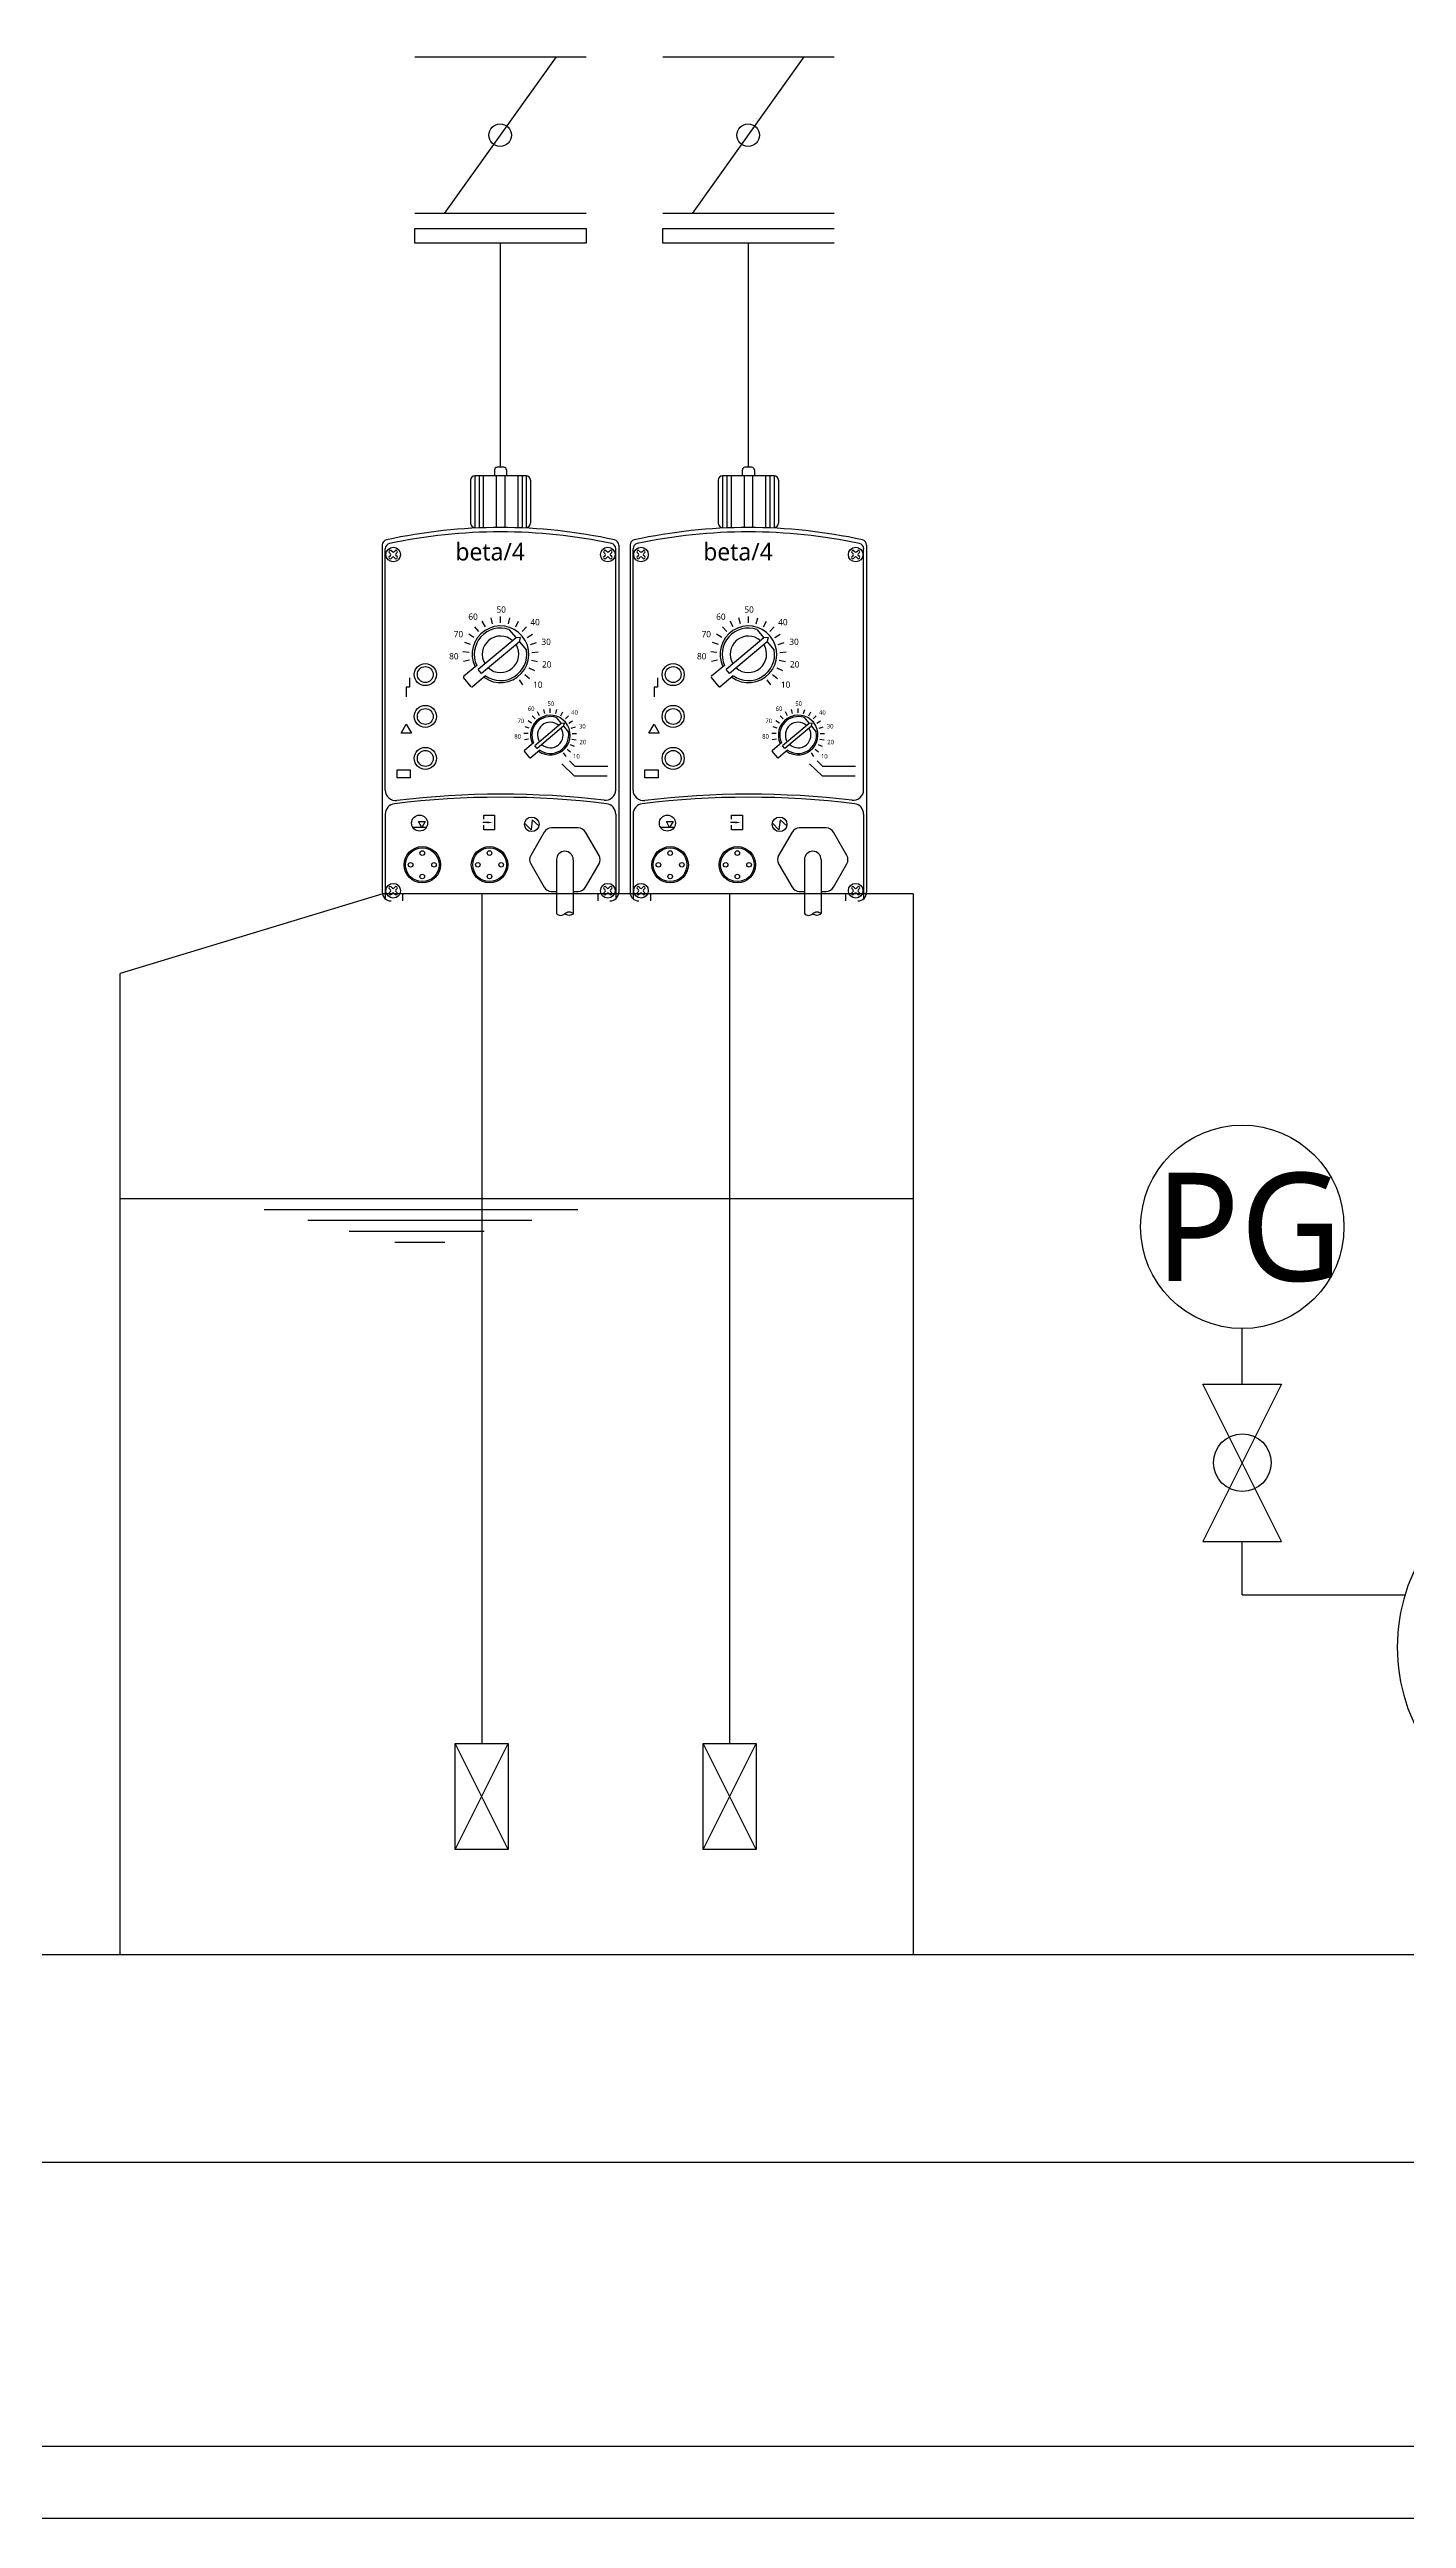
# Model space of a CAD drawing. Header units: millimetres. Extents: x -86 to 11742, y 5229 to 11464.
# Drawn here: x 5270.46 to 5295.53, y 5306.81 to 5352.4 of the extents above; entities that cross this region are included whole.
import ezdxf
from ezdxf.enums import TextEntityAlignment as Align

# ---------------------------------------------------------------- set-up
doc = ezdxf.new("R2010")
doc.units = ezdxf.units.MM
doc.header["$LTSCALE"] = 5
doc.layers.add('AUTO', color=7, linetype='CONTINUOUS')
doc.layers.add('NARA', color=8, linetype='CONTINUOUS')
doc.styles.add('QQ', font='MALGUN.TTF.TTF')

msp = doc.modelspace()

# ---------------------------------------------------------------- linework, layer by layer
at = {"layer": 'AUTO'}
msp.add_lwpolyline([(5228.72, 5472.933), (5494.764, 5472.933), (5494.764, 5306.809), (5228.72, 5306.809)], close=True, dxfattribs=at)
at = {"layer": 'NARA', "color": 8}
for p, q in [((5277.207, 5352.262), (5280.375, 5352.262)), ((5277.755, 5349.37), (5279.823, 5352.262)), ((5281.786, 5352.262), (5284.955, 5352.262)), ((5282.335, 5349.37), (5284.402, 5352.262)), ((5280.375, 5349.37), (5277.207, 5349.37)), ((5284.955, 5349.37), (5281.786, 5349.37)), ((5277.207, 5348.82), (5277.207, 5349.095)), ((5277.207, 5349.095), (5280.375, 5349.095)), ((5280.375, 5348.82), (5277.207, 5348.82)), ((5279.823, 5348.82), (5277.755, 5348.82)), ((5278.791, 5344.684), (5278.789, 5348.82)), ((5280.375, 5349.095), (5280.375, 5348.82)), ((5281.786, 5348.82), (5281.786, 5349.095)), ((5281.786, 5349.095), (5284.955, 5349.095)), ((5284.955, 5348.82), (5281.786, 5348.82)), ((5284.402, 5348.82), (5282.335, 5348.82)), ((5283.369, 5344.684), (5283.371, 5348.82)), ((5278.68, 5344.636), (5278.68, 5344.525)), ((5278.854, 5344.684), (5278.727, 5344.684)), ((5278.902, 5344.636), (5278.902, 5344.525)), ((5283.257, 5344.636), (5283.257, 5344.525)), ((5283.432, 5344.684), (5283.305, 5344.684)), ((5283.48, 5344.636), (5283.48, 5344.525)), ((5278.235, 5344.445), (5278.235, 5343.652)), ((5278.315, 5344.525), (5278.315, 5343.572)), ((5279.267, 5344.525), (5278.315, 5344.525)), ((5278.394, 5344.525), (5278.394, 5343.572)), ((5278.473, 5344.525), (5278.473, 5343.572)), ((5278.711, 5344.525), (5278.711, 5343.572)), ((5278.87, 5344.525), (5278.87, 5343.572)), ((5279.108, 5344.525), (5279.108, 5343.572)), ((5279.188, 5344.525), (5279.188, 5343.572)), ((5279.267, 5344.525), (5279.267, 5343.572)), ((5279.347, 5344.445), (5279.347, 5343.652)), ((5282.813, 5344.445), (5282.813, 5343.652)), ((5282.892, 5344.525), (5282.892, 5343.572)), ((5283.845, 5344.525), (5282.892, 5344.525)), ((5282.972, 5344.525), (5282.972, 5343.572)), ((5283.051, 5344.525), (5283.051, 5343.572)), ((5283.289, 5344.525), (5283.289, 5343.572)), ((5283.448, 5344.525), (5283.448, 5343.572)), ((5283.686, 5344.525), (5283.686, 5343.572)), ((5283.766, 5344.525), (5283.766, 5343.572)), ((5283.845, 5344.525), (5283.845, 5343.572)), ((5283.924, 5344.445), (5283.924, 5343.652)), ((5276.607, 5343.249), (5276.607, 5336.839)), ((5280.975, 5343.249), (5280.975, 5336.839)), ((5281.185, 5343.249), (5281.185, 5336.839)), ((5285.552, 5343.249), (5285.552, 5336.839)), ((5276.661, 5338.723), (5276.661, 5343.18)), ((5276.737, 5343.137), (5276.743, 5343.144)), ((5276.761, 5343.086), (5276.737, 5343.11)), ((5276.737, 5343.034), (5276.761, 5343.058)), ((5276.743, 5343), (5276.737, 5343.007)), ((5276.795, 5343.12), (5276.771, 5343.144)), ((5276.771, 5343), (5276.795, 5343.024)), ((5276.822, 5343.12), (5276.846, 5343.144)), ((5276.846, 5343), (5276.822, 5343.024)), ((5276.857, 5343.086), (5276.881, 5343.11)), ((5276.881, 5343.034), (5276.857, 5343.058)), ((5276.881, 5343.137), (5276.874, 5343.144)), ((5276.874, 5343), (5276.881, 5343.007)), ((5280.701, 5343.137), (5280.708, 5343.144)), ((5280.725, 5343.086), (5280.701, 5343.11)), ((5280.701, 5343.034), (5280.725, 5343.058)), ((5280.708, 5343), (5280.701, 5343.007)), ((5280.759, 5343.12), (5280.735, 5343.144)), ((5280.735, 5343), (5280.759, 5343.024)), ((5280.787, 5343.12), (5280.811, 5343.144)), ((5280.811, 5343), (5280.787, 5343.024)), ((5280.821, 5343.086), (5280.845, 5343.11)), ((5280.845, 5343.034), (5280.821, 5343.058)), ((5280.845, 5343.137), (5280.838, 5343.144)), ((5280.838, 5343), (5280.845, 5343.007)), ((5280.921, 5338.729), (5280.921, 5343.18)), ((5281.239, 5338.723), (5281.239, 5343.18)), ((5281.314, 5343.137), (5281.321, 5343.144)), ((5281.338, 5343.086), (5281.314, 5343.11)), ((5281.314, 5343.034), (5281.338, 5343.058)), ((5281.321, 5343), (5281.314, 5343.007)), ((5281.373, 5343.12), (5281.349, 5343.144)), ((5281.349, 5343), (5281.373, 5343.024)), ((5281.4, 5343.12), (5281.424, 5343.144)), ((5281.424, 5343), (5281.4, 5343.024)), ((5281.434, 5343.086), (5281.458, 5343.11)), ((5281.458, 5343.034), (5281.434, 5343.058)), ((5281.458, 5343.137), (5281.452, 5343.144)), ((5281.452, 5343), (5281.458, 5343.007)), ((5285.279, 5343.137), (5285.286, 5343.144)), ((5285.303, 5343.086), (5285.279, 5343.11)), ((5285.279, 5343.034), (5285.303, 5343.058)), ((5285.286, 5343), (5285.279, 5343.007)), ((5285.337, 5343.12), (5285.313, 5343.144)), ((5285.313, 5343), (5285.337, 5343.024)), ((5285.365, 5343.12), (5285.389, 5343.144)), ((5285.389, 5343), (5285.365, 5343.024)), ((5285.399, 5343.086), (5285.423, 5343.11)), ((5285.423, 5343.034), (5285.399, 5343.058)), ((5285.423, 5343.137), (5285.416, 5343.144)), ((5285.416, 5343), (5285.423, 5343.007)), ((5285.498, 5338.729), (5285.498, 5343.18)), ((5278.646, 5341.794), (5278.618, 5341.905)), ((5278.791, 5341.813), (5278.791, 5341.927)), ((5278.936, 5341.794), (5278.964, 5341.905)), ((5283.224, 5341.794), (5283.195, 5341.905)), ((5283.369, 5341.813), (5283.369, 5341.927)), ((5283.513, 5341.794), (5283.542, 5341.905)), ((5278.237, 5341.41), (5278.129, 5341.446)), ((5278.3, 5341.542), (5278.203, 5341.604)), ((5278.393, 5341.655), (5278.314, 5341.738)), ((5279.078, 5341.534), (5278.38, 5340.948)), ((5279.139, 5341.461), (5278.441, 5340.875)), ((5278.511, 5341.741), (5278.455, 5341.841)), ((5278.947, 5341.69), (5279.078, 5341.534)), ((5279.071, 5341.741), (5279.126, 5341.841)), ((5279.162, 5341.543), (5279.078, 5341.534)), ((5279.139, 5341.461), (5279.162, 5341.543)), ((5279.139, 5341.461), (5279.27, 5341.305)), ((5279.189, 5341.655), (5279.268, 5341.738)), ((5279.282, 5341.542), (5279.379, 5341.604)), ((5279.344, 5341.41), (5279.453, 5341.446)), ((5282.815, 5341.41), (5282.706, 5341.446)), ((5282.877, 5341.542), (5282.781, 5341.604)), ((5282.97, 5341.655), (5282.892, 5341.738)), ((5283.656, 5341.534), (5282.958, 5340.948)), ((5283.717, 5341.461), (5283.019, 5340.875)), ((5283.088, 5341.741), (5283.033, 5341.841)), ((5283.524, 5341.69), (5283.656, 5341.534)), ((5283.649, 5341.741), (5283.704, 5341.841)), ((5283.74, 5341.543), (5283.656, 5341.534)), ((5283.717, 5341.461), (5283.74, 5341.543)), ((5283.717, 5341.461), (5283.848, 5341.305)), ((5283.767, 5341.655), (5283.845, 5341.738)), ((5283.86, 5341.542), (5283.957, 5341.604)), ((5283.922, 5341.41), (5284.031, 5341.446)), ((5278.21, 5341.267), (5278.096, 5341.274)), ((5278.219, 5341.122), (5278.107, 5341.1)), ((5278.351, 5341.026), (5278.111, 5340.825)), ((5279.317, 5340.983), (5279.421, 5340.934)), ((5279.362, 5341.122), (5279.475, 5341.1)), ((5279.372, 5341.267), (5279.486, 5341.274)), ((5282.788, 5341.267), (5282.674, 5341.274)), ((5282.797, 5341.122), (5282.685, 5341.1)), ((5282.929, 5341.026), (5282.689, 5340.825)), ((5283.895, 5340.983), (5283.999, 5340.934)), ((5283.94, 5341.122), (5284.053, 5341.1)), ((5283.949, 5341.267), (5284.064, 5341.274)), ((5277.05, 5340.626), (5277.05, 5340.445)), ((5277.11, 5340.626), (5277.05, 5340.626)), ((5277.11, 5340.795), (5277.11, 5340.626)), ((5278.252, 5340.633), (5278.109, 5340.803)), ((5278.513, 5340.833), (5278.274, 5340.631)), ((5278.441, 5340.875), (5278.38, 5340.948)), ((5279.133, 5340.76), (5279.2, 5340.667)), ((5279.239, 5340.86), (5279.328, 5340.787)), ((5281.627, 5340.626), (5281.627, 5340.445)), ((5281.688, 5340.626), (5281.627, 5340.626)), ((5281.688, 5340.795), (5281.688, 5340.626)), ((5282.83, 5340.633), (5282.687, 5340.803)), ((5283.091, 5340.833), (5282.851, 5340.631)), ((5283.019, 5340.875), (5282.958, 5340.948)), ((5283.711, 5340.76), (5283.778, 5340.667)), ((5283.817, 5340.86), (5283.905, 5340.787)), ((5279.431, 5340.037), (5279.376, 5340.096)), ((5279.514, 5340.097), (5279.475, 5340.168)), ((5279.609, 5340.135), (5279.589, 5340.213)), ((5279.71, 5340.148), (5279.71, 5340.228)), ((5279.811, 5340.135), (5279.831, 5340.213)), ((5279.819, 5340.062), (5279.911, 5339.953)), ((5279.906, 5340.097), (5279.945, 5340.168)), ((5279.989, 5340.037), (5280.044, 5340.096)), ((5284.009, 5340.037), (5283.954, 5340.096)), ((5284.092, 5340.097), (5284.053, 5340.168)), ((5284.187, 5340.135), (5284.167, 5340.213)), ((5284.288, 5340.148), (5284.288, 5340.228)), ((5284.389, 5340.135), (5284.409, 5340.213)), ((5284.397, 5340.062), (5284.489, 5339.953)), ((5284.484, 5340.097), (5284.523, 5340.168)), ((5284.567, 5340.037), (5284.622, 5340.096)), ((5279.304, 5339.766), (5279.224, 5339.771)), ((5279.31, 5339.664), (5279.231, 5339.649)), ((5279.402, 5339.597), (5279.234, 5339.456)), ((5279.323, 5339.866), (5279.247, 5339.891)), ((5279.366, 5339.959), (5279.299, 5340.002)), ((5279.911, 5339.953), (5279.423, 5339.543)), ((5279.954, 5339.902), (5279.466, 5339.491)), ((5279.97, 5339.959), (5279.911, 5339.953)), ((5279.954, 5339.902), (5279.97, 5339.959)), ((5279.954, 5339.902), (5280.046, 5339.792)), ((5280.054, 5339.959), (5280.122, 5340.002)), ((5280.098, 5339.866), (5280.174, 5339.891)), ((5280.11, 5339.664), (5280.189, 5339.649)), ((5280.117, 5339.766), (5280.197, 5339.771)), ((5283.881, 5339.766), (5283.801, 5339.771)), ((5283.888, 5339.664), (5283.809, 5339.649)), ((5283.98, 5339.597), (5283.812, 5339.456)), ((5283.901, 5339.866), (5283.824, 5339.891)), ((5283.944, 5339.959), (5283.876, 5340.002)), ((5284.489, 5339.953), (5284, 5339.543)), ((5284.532, 5339.902), (5284.043, 5339.491)), ((5284.548, 5339.959), (5284.489, 5339.953)), ((5284.532, 5339.902), (5284.548, 5339.959)), ((5284.532, 5339.902), (5284.624, 5339.792)), ((5284.632, 5339.959), (5284.7, 5340.002)), ((5284.675, 5339.866), (5284.752, 5339.891)), ((5284.688, 5339.664), (5284.767, 5339.649)), ((5284.694, 5339.766), (5284.774, 5339.771)), ((5279.333, 5339.322), (5279.233, 5339.441)), ((5279.516, 5339.462), (5279.348, 5339.321)), ((5279.466, 5339.491), (5279.423, 5339.543)), ((5279.923, 5339.21), (5280.153, 5338.99)), ((5279.95, 5339.411), (5279.997, 5339.346)), ((5280.024, 5339.481), (5280.086, 5339.43)), ((5280.065, 5339.263), (5280.162, 5339.166)), ((5280.079, 5339.567), (5280.151, 5339.533)), ((5280.162, 5339.166), (5280.771, 5339.166)), ((5283.911, 5339.322), (5283.811, 5339.441)), ((5284.094, 5339.462), (5283.926, 5339.321)), ((5284.043, 5339.491), (5284, 5339.543)), ((5284.501, 5339.21), (5284.731, 5338.99)), ((5284.527, 5339.411), (5284.574, 5339.346)), ((5284.602, 5339.481), (5284.664, 5339.43)), ((5284.642, 5339.263), (5284.739, 5339.166)), ((5284.656, 5339.567), (5284.729, 5339.533)), ((5284.739, 5339.166), (5285.348, 5339.166)), ((5276.881, 5339.095), (5277.122, 5339.095)), ((5276.881, 5338.95), (5276.881, 5339.095)), ((5277.122, 5338.95), (5276.881, 5338.95)), ((5277.122, 5339.095), (5277.122, 5338.95)), ((5280.153, 5338.99), (5280.762, 5338.99)), ((5281.458, 5339.095), (5281.7, 5339.095)), ((5281.458, 5338.95), (5281.458, 5339.095)), ((5281.7, 5338.95), (5281.458, 5338.95)), ((5281.7, 5339.095), (5281.7, 5338.95)), ((5284.731, 5338.99), (5285.34, 5338.99)), ((5276.661, 5338.279), (5276.661, 5336.718)), ((5278.482, 5338.185), (5278.482, 5338.261)), ((5278.482, 5338.261), (5278.68, 5338.261)), ((5278.68, 5338.261), (5278.68, 5337.99)), ((5280.921, 5338.279), (5280.921, 5336.718)), ((5281.239, 5338.279), (5281.239, 5336.718)), ((5283.059, 5338.185), (5283.059, 5338.261)), ((5283.059, 5338.261), (5283.258, 5338.261)), ((5283.258, 5338.261), (5283.258, 5337.99)), ((5285.498, 5338.279), (5285.498, 5336.718)), ((5277.422, 5338.036), (5277.169, 5338.036)), ((5278.548, 5338.126), (5278.463, 5338.126)), ((5278.482, 5337.99), (5278.482, 5338.074)), ((5278.68, 5337.99), (5278.482, 5337.99)), ((5279.356, 5337.993), (5279.235, 5338.116)), ((5279.597, 5337.946), (5279.349, 5337.516)), ((5279.376, 5338.173), (5279.356, 5337.993)), ((5279.5, 5338.066), (5279.376, 5338.173)), ((5280.228, 5338.024), (5279.732, 5338.024)), ((5280.611, 5337.516), (5280.363, 5337.946)), ((5282, 5338.036), (5281.747, 5338.036)), ((5283.126, 5338.126), (5283.04, 5338.126)), ((5283.059, 5337.99), (5283.059, 5338.074)), ((5283.258, 5337.99), (5283.059, 5337.99)), ((5283.933, 5337.993), (5283.813, 5338.116)), ((5284.175, 5337.946), (5283.927, 5337.516)), ((5283.954, 5338.173), (5283.933, 5337.993)), ((5284.078, 5338.066), (5283.954, 5338.173)), ((5284.806, 5338.024), (5284.31, 5338.024)), ((5285.189, 5337.516), (5284.941, 5337.946)), ((5279.349, 5337.361), (5279.597, 5336.931)), ((5279.825, 5337.439), (5279.825, 5336.443)), ((5280.135, 5337.439), (5280.135, 5336.443)), ((5280.363, 5336.931), (5280.611, 5337.361)), ((5283.927, 5337.361), (5284.175, 5336.931)), ((5284.403, 5337.439), (5284.403, 5336.443)), ((5284.713, 5337.439), (5284.713, 5336.443)), ((5284.941, 5336.931), (5285.189, 5337.361)), ((5276.737, 5336.931), (5276.743, 5336.938)), ((5276.761, 5336.88), (5276.737, 5336.904)), ((5276.737, 5336.828), (5276.761, 5336.852)), ((5276.795, 5336.914), (5276.771, 5336.938)), ((5276.822, 5336.914), (5276.846, 5336.938)), ((5276.857, 5336.88), (5276.881, 5336.904)), ((5276.881, 5336.828), (5276.857, 5336.852)), ((5276.881, 5336.931), (5276.874, 5336.938)), ((5279.732, 5336.853), (5279.825, 5336.853)), ((5280.135, 5336.853), (5280.228, 5336.853)), ((5280.701, 5336.931), (5280.708, 5336.938)), ((5280.725, 5336.88), (5280.701, 5336.904)), ((5280.701, 5336.828), (5280.725, 5336.852)), ((5280.759, 5336.914), (5280.735, 5336.938)), ((5280.787, 5336.914), (5280.811, 5336.938)), ((5280.821, 5336.88), (5280.845, 5336.904)), ((5280.845, 5336.828), (5280.821, 5336.852)), ((5280.845, 5336.931), (5280.838, 5336.938)), ((5281.314, 5336.931), (5281.321, 5336.938)), ((5281.338, 5336.88), (5281.314, 5336.904)), ((5281.314, 5336.828), (5281.338, 5336.852)), ((5281.373, 5336.914), (5281.349, 5336.938)), ((5281.4, 5336.914), (5281.424, 5336.938)), ((5281.434, 5336.88), (5281.458, 5336.904)), ((5281.458, 5336.828), (5281.434, 5336.852)), ((5281.458, 5336.931), (5281.452, 5336.938)), ((5284.31, 5336.853), (5284.403, 5336.853)), ((5284.713, 5336.853), (5284.806, 5336.853)), ((5285.279, 5336.931), (5285.286, 5336.938)), ((5285.303, 5336.88), (5285.279, 5336.904)), ((5285.279, 5336.828), (5285.303, 5336.852)), ((5285.337, 5336.914), (5285.313, 5336.938)), ((5285.365, 5336.914), (5285.389, 5336.938)), ((5285.399, 5336.88), (5285.423, 5336.904)), ((5285.423, 5336.828), (5285.399, 5336.852)), ((5285.423, 5336.931), (5285.416, 5336.938)), ((5276.616, 5336.808), (5271.763, 5335.337)), ((5286.412, 5336.808), (5276.616, 5336.808)), ((5276.743, 5336.794), (5276.737, 5336.801)), ((5276.771, 5336.794), (5276.795, 5336.818)), ((5276.846, 5336.794), (5276.822, 5336.818)), ((5276.874, 5336.794), (5276.881, 5336.801)), ((5276.988, 5336.677), (5276.988, 5336.807)), ((5279.825, 5336.807), (5276.988, 5336.807)), ((5278.446, 5336.795), (5278.446, 5321.123)), ((5280.594, 5336.807), (5280.135, 5336.807)), ((5280.594, 5336.677), (5280.594, 5336.807)), ((5280.708, 5336.794), (5280.701, 5336.801)), ((5280.735, 5336.794), (5280.759, 5336.818)), ((5280.811, 5336.794), (5280.787, 5336.818)), ((5280.838, 5336.794), (5280.845, 5336.801)), ((5281.321, 5336.794), (5281.314, 5336.801)), ((5281.349, 5336.794), (5281.373, 5336.818)), ((5281.424, 5336.794), (5281.4, 5336.818)), ((5281.452, 5336.794), (5281.458, 5336.801)), ((5281.565, 5336.677), (5281.565, 5336.807)), ((5284.403, 5336.807), (5281.565, 5336.807)), ((5283.023, 5336.795), (5283.023, 5321.123)), ((5285.172, 5336.807), (5284.713, 5336.807)), ((5285.172, 5336.677), (5285.172, 5336.807)), ((5285.286, 5336.794), (5285.279, 5336.801)), ((5285.313, 5336.794), (5285.337, 5336.818)), ((5285.389, 5336.794), (5285.365, 5336.818)), ((5285.416, 5336.794), (5285.423, 5336.801)), ((5286.412, 5336.808), (5286.412, 5317.216)), ((5271.763, 5317.216), (5271.763, 5335.337)), ((5286.412, 5331.176), (5271.763, 5331.176)), ((5280.218, 5330.975), (5274.424, 5330.975)), ((5279.372, 5330.774), (5275.231, 5330.774)), ((5278.487, 5330.574), (5275.994, 5330.574)), ((5277.765, 5330.37), (5276.84, 5330.37)), ((5292.492, 5327.758), (5292.492, 5328.783)), ((5291.765, 5327.758), (5293.218, 5327.758)), ((5293.218, 5324.852), (5291.765, 5327.758)), ((5293.218, 5327.758), (5291.765, 5324.852)), ((5291.765, 5324.852), (5293.218, 5324.852)), ((5292.492, 5323.868), (5292.492, 5324.852)), ((5292.492, 5323.868), (5295.498, 5323.868)), ((5278.935, 5319.165), (5277.956, 5321.123)), ((5277.956, 5319.165), (5278.935, 5321.123)), ((5277.956, 5321.123), (5278.935, 5321.123)), ((5277.956, 5319.165), (5277.956, 5321.123)), ((5278.935, 5321.123), (5278.935, 5319.165)), ((5283.513, 5319.165), (5282.534, 5321.123)), ((5282.534, 5319.165), (5283.513, 5321.123)), ((5282.534, 5321.123), (5283.513, 5321.123)), ((5282.534, 5319.165), (5282.534, 5321.123)), ((5283.513, 5321.123), (5283.513, 5319.165)), ((5278.935, 5319.165), (5277.956, 5319.165)), ((5283.513, 5319.165), (5282.534, 5319.165)), ((5323.474, 5317.216), (5241.446, 5317.216)), ((5286.412, 5317.216), (5271.763, 5317.216))]:
    msp.add_line(p, q, dxfattribs=at)
for points in [[(5277.05, 5339.939), (5277.144, 5339.776), (5276.956, 5339.776)], [(5281.627, 5339.939), (5281.721, 5339.776), (5281.533, 5339.776)], [(5277.338, 5338.036), (5277.276, 5338.143), (5277.399, 5338.143)], [(5281.915, 5338.036), (5281.854, 5338.143), (5281.977, 5338.143)], [(5231.238, 5313.39), (5454.583, 5313.39), (5454.583, 5308.14), (5231.238, 5308.14)]]:
    msp.add_lwpolyline(points, close=True, dxfattribs=at)
for points in [[(5279.825, 5336.443, 0.414214), (5279.98, 5336.443, -0.414214), (5280.135, 5336.443, -0.414214), (5279.98, 5336.443, 0.414214)], [(5284.403, 5336.443, 0.414214), (5284.558, 5336.443, -0.414214), (5284.713, 5336.443, -0.414214), (5284.558, 5336.443, 0.414214)]]:
    msp.add_lwpolyline(points, format="xyb", dxfattribs=at)
for centre, radius in [((5278.785, 5350.816), 0.207), ((5283.365, 5350.816), 0.207), ((5276.809, 5343.072), 0.135), ((5280.773, 5343.072), 0.135), ((5281.386, 5343.072), 0.135), ((5285.351, 5343.072), 0.135), ((5277.402, 5340.857), 0.204), ((5277.402, 5340.857), 0.147), ((5281.98, 5340.857), 0.204), ((5281.98, 5340.857), 0.147), ((5277.402, 5340.083), 0.204), ((5277.402, 5340.083), 0.147), ((5281.98, 5340.083), 0.204), ((5281.98, 5340.083), 0.147), ((5277.402, 5339.309), 0.204), ((5277.402, 5339.309), 0.147), ((5281.98, 5339.309), 0.204), ((5281.98, 5339.309), 0.147), ((5277.296, 5338.114), 0.148), ((5279.368, 5338.092), 0.135), ((5281.873, 5338.114), 0.148), ((5283.946, 5338.092), 0.135), ((5277.346, 5337.345), 0.336), ((5277.346, 5337.345), 0.311), ((5277.13, 5337.345), 0.0421), ((5277.346, 5337.561), 0.0421), ((5277.562, 5337.345), 0.0421), ((5278.588, 5337.345), 0.336), ((5278.588, 5337.345), 0.311), ((5278.372, 5337.345), 0.0421), ((5278.588, 5337.561), 0.0421), ((5278.804, 5337.345), 0.0421), ((5281.924, 5337.345), 0.336), ((5281.924, 5337.345), 0.311), ((5281.707, 5337.345), 0.0421), ((5281.924, 5337.561), 0.0421), ((5282.14, 5337.345), 0.0421), ((5283.166, 5337.345), 0.336), ((5283.166, 5337.345), 0.311), ((5282.95, 5337.345), 0.0421), ((5283.166, 5337.561), 0.0421), ((5283.382, 5337.345), 0.0421), ((5276.809, 5336.866), 0.135), ((5277.346, 5337.129), 0.0421), ((5278.588, 5337.129), 0.0421), ((5280.773, 5336.866), 0.135), ((5281.386, 5336.866), 0.135), ((5281.924, 5337.129), 0.0421), ((5283.166, 5337.129), 0.0421), ((5285.351, 5336.866), 0.135), ((5292.492, 5330.66), 1.878), ((5292.492, 5326.305), 0.532)]:
    msp.add_circle(centre, radius, dxfattribs=at)
for centre, radius, start, end in [((5278.727, 5344.636), 0.0476, 90, 180), ((5278.854, 5344.636), 0.0476, 0, 90), ((5283.305, 5344.636), 0.0476, 90, 180), ((5283.432, 5344.636), 0.0476, 0, 90), ((5278.315, 5344.445), 0.0794, 90, 180), ((5279.267, 5344.445), 0.0794, 0, 90), ((5282.892, 5344.445), 0.0794, 90, 180), ((5283.845, 5344.445), 0.0794, 0, 90), ((5276.704, 5343.249), 0.0967, 102.3683, 180), ((5276.758, 5343.18), 0.0967, 102.0439, 180), ((5278.791, 5333.732), 9.84, 77.6317, 102.3683), ((5278.791, 5333.651), 9.84, 77.9561, 102.0439), ((5278.315, 5343.652), 0.0794, 180, 270), ((5279.267, 5343.652), 0.0794, 270, 0), ((5280.824, 5343.18), 0.0967, 0, 77.9561), ((5280.878, 5343.249), 0.0967, 0, 77.6317), ((5281.282, 5343.249), 0.0967, 102.3683, 180), ((5281.336, 5343.18), 0.0967, 102.0439, 180), ((5283.369, 5333.732), 9.84, 77.6317, 102.3683), ((5283.369, 5333.651), 9.84, 77.9561, 102.0439), ((5282.892, 5343.652), 0.0794, 180, 270), ((5283.845, 5343.652), 0.0794, 270, 0), ((5285.402, 5343.18), 0.0967, 0, 77.9561), ((5285.456, 5343.249), 0.0967, 0, 77.6317), ((5276.75, 5343.124), 0.0194, 135, 225), ((5276.75, 5343.021), 0.0194, 135, 225), ((5276.757, 5343.131), 0.0194, 45, 135), ((5276.757, 5343.014), 0.0194, 225, 315), ((5276.747, 5343.072), 0.0194, 315, 45), ((5276.809, 5343.134), 0.0194, 225, 315), ((5276.809, 5343.01), 0.0194, 45, 135), ((5276.86, 5343.131), 0.0194, 45, 135), ((5276.86, 5343.014), 0.0194, 225, 315), ((5276.87, 5343.072), 0.0194, 135, 225), ((5276.867, 5343.124), 0.0194, 315, 45), ((5276.867, 5343.021), 0.0194, 315, 45), ((5280.715, 5343.124), 0.0194, 135, 225), ((5280.715, 5343.021), 0.0194, 135, 225), ((5280.722, 5343.131), 0.0194, 45, 135), ((5280.722, 5343.014), 0.0194, 225, 315), ((5280.711, 5343.072), 0.0194, 315, 45), ((5280.773, 5343.134), 0.0194, 225, 315), ((5280.773, 5343.01), 0.0194, 45, 135), ((5280.825, 5343.131), 0.0194, 45, 135), ((5280.825, 5343.014), 0.0194, 225, 315), ((5280.835, 5343.072), 0.0194, 135, 225), ((5280.832, 5343.124), 0.0194, 315, 45), ((5280.832, 5343.021), 0.0194, 315, 45), ((5281.328, 5343.124), 0.0194, 135, 225), ((5281.328, 5343.021), 0.0194, 135, 225), ((5281.335, 5343.131), 0.0194, 45, 135), ((5281.335, 5343.014), 0.0194, 225, 315), ((5281.325, 5343.072), 0.0194, 315, 45), ((5281.386, 5343.134), 0.0194, 225, 315), ((5281.386, 5343.01), 0.0194, 45, 135), ((5281.438, 5343.131), 0.0194, 45, 135), ((5281.438, 5343.014), 0.0194, 225, 315), ((5281.448, 5343.072), 0.0194, 135, 225), ((5281.445, 5343.124), 0.0194, 315, 45), ((5281.445, 5343.021), 0.0194, 315, 45), ((5285.293, 5343.124), 0.0194, 135, 225), ((5285.293, 5343.021), 0.0194, 135, 225), ((5285.299, 5343.131), 0.0194, 45, 135), ((5285.299, 5343.014), 0.0194, 225, 315), ((5285.289, 5343.072), 0.0194, 315, 45), ((5285.351, 5343.134), 0.0194, 225, 315), ((5285.351, 5343.01), 0.0194, 45, 135), ((5285.402, 5343.131), 0.0194, 45, 135), ((5285.402, 5343.014), 0.0194, 225, 315), ((5285.413, 5343.072), 0.0194, 135, 225), ((5285.409, 5343.124), 0.0194, 315, 45), ((5285.409, 5343.021), 0.0194, 315, 45), ((5278.791, 5341.231), 0.524, 233.9878, 206.0658), ((5278.791, 5341.231), 0.485, 71.2925, 204.9233), ((5278.791, 5341.231), 0.337, 48.1806, 211.8729), ((5278.791, 5341.231), 0.337, 228.1806, 31.8729), ((5283.369, 5341.231), 0.524, 233.9878, 206.0658), ((5283.369, 5341.231), 0.485, 71.2925, 204.9233), ((5283.369, 5341.231), 0.337, 48.1806, 211.8729), ((5283.369, 5341.231), 0.337, 228.1806, 31.8729), ((5278.791, 5341.231), 0.485, 235.1302, 8.761), ((5283.369, 5341.231), 0.485, 235.1302, 8.761), ((5278.121, 5340.813), 0.0155, 130.0268, 220.0268), ((5278.264, 5340.643), 0.0155, 220.0268, 310.0268), ((5282.699, 5340.813), 0.0155, 130.0268, 220.0268), ((5282.841, 5340.643), 0.0155, 220.0268, 310.0268), ((5279.71, 5339.74), 0.367, 233.9878, 206.0658), ((5279.71, 5339.74), 0.34, 71.2925, 204.9233), ((5284.288, 5339.74), 0.367, 233.9878, 206.0658), ((5284.288, 5339.74), 0.34, 71.2925, 204.9233), ((5279.71, 5339.74), 0.236, 48.1806, 211.8729), ((5279.71, 5339.74), 0.34, 235.1302, 8.761), ((5279.71, 5339.74), 0.236, 228.1806, 31.8729), ((5284.288, 5339.74), 0.236, 48.1806, 211.8729), ((5284.288, 5339.74), 0.34, 235.1302, 8.761), ((5284.288, 5339.74), 0.236, 228.1806, 31.8729), ((5279.241, 5339.448), 0.0109, 130.0268, 220.0268), ((5279.341, 5339.329), 0.0109, 220.0268, 310.0268), ((5283.819, 5339.448), 0.0109, 130.0268, 220.0268), ((5283.919, 5339.329), 0.0109, 220.0268, 310.0268), ((5276.855, 5338.723), 0.193, 180, 276.9163), ((5280.727, 5338.729), 0.193, 263.2746, 0), ((5281.432, 5338.723), 0.193, 180, 276.9163), ((5285.305, 5338.729), 0.193, 263.2746, 0), ((5276.855, 5338.279), 0.193, 97.0798, 180), ((5278.791, 5322.689), 15.903, 82.9202, 97.0798), ((5278.818, 5322.538), 16.11, 83.2746, 96.9163), ((5280.727, 5338.279), 0.193, 0, 82.9202), ((5281.432, 5338.279), 0.193, 97.0798, 180), ((5283.369, 5322.689), 15.903, 82.9202, 97.0798), ((5283.396, 5322.538), 16.11, 83.2746, 96.9163), ((5285.305, 5338.279), 0.193, 0, 82.9202), ((5279.732, 5337.869), 0.155, 90, 150), ((5280.228, 5337.869), 0.155, 30, 90), ((5284.31, 5337.869), 0.155, 90, 150), ((5284.806, 5337.869), 0.155, 30, 90), ((5279.484, 5337.439), 0.155, 150, 210), ((5279.98, 5337.439), 0.155, 0, 180), ((5280.477, 5337.439), 0.155, 330, 30), ((5284.061, 5337.439), 0.155, 150, 210), ((5284.558, 5337.439), 0.155, 0, 180), ((5285.054, 5337.439), 0.155, 330, 30), ((5276.75, 5336.918), 0.0194, 135, 225), ((5276.757, 5336.925), 0.0194, 45, 135), ((5276.747, 5336.866), 0.0194, 315, 45), ((5276.809, 5336.928), 0.0194, 225, 315), ((5276.86, 5336.925), 0.0194, 45, 135), ((5276.87, 5336.866), 0.0194, 135, 225), ((5276.867, 5336.918), 0.0194, 315, 45), ((5279.732, 5337.009), 0.155, 210, 270), ((5280.228, 5337.009), 0.155, 270, 330), ((5280.715, 5336.918), 0.0194, 135, 225), ((5280.722, 5336.925), 0.0194, 45, 135), ((5280.711, 5336.866), 0.0194, 315, 45), ((5280.773, 5336.928), 0.0194, 225, 315), ((5280.825, 5336.925), 0.0194, 45, 135), ((5280.835, 5336.866), 0.0194, 135, 225), ((5280.832, 5336.918), 0.0194, 315, 45), ((5281.328, 5336.918), 0.0194, 135, 225), ((5281.335, 5336.925), 0.0194, 45, 135), ((5281.325, 5336.866), 0.0194, 315, 45), ((5281.386, 5336.928), 0.0194, 225, 315), ((5281.438, 5336.925), 0.0194, 45, 135), ((5281.448, 5336.866), 0.0194, 135, 225), ((5281.445, 5336.918), 0.0194, 315, 45), ((5284.31, 5337.009), 0.155, 210, 270), ((5284.806, 5337.009), 0.155, 270, 330), ((5285.293, 5336.918), 0.0194, 135, 225), ((5285.299, 5336.925), 0.0194, 45, 135), ((5285.289, 5336.866), 0.0194, 315, 45), ((5285.351, 5336.928), 0.0194, 225, 315), ((5285.402, 5336.925), 0.0194, 45, 135), ((5285.413, 5336.866), 0.0194, 135, 225), ((5285.409, 5336.918), 0.0194, 315, 45), ((5276.769, 5336.839), 0.162, 180, 270), ((5276.75, 5336.815), 0.0194, 135, 225), ((5276.757, 5336.808), 0.0194, 225, 315), ((5276.809, 5336.804), 0.0194, 45, 135), ((5276.86, 5336.808), 0.0194, 225, 315), ((5276.867, 5336.815), 0.0194, 315, 45), ((5280.715, 5336.815), 0.0194, 135, 225), ((5280.722, 5336.808), 0.0194, 225, 315), ((5280.773, 5336.804), 0.0194, 45, 135), ((5280.825, 5336.808), 0.0194, 225, 315), ((5280.813, 5336.839), 0.162, 270, 0), ((5280.832, 5336.815), 0.0194, 315, 45), ((5281.347, 5336.839), 0.162, 180, 270), ((5281.328, 5336.815), 0.0194, 135, 225), ((5281.335, 5336.808), 0.0194, 225, 315), ((5281.386, 5336.804), 0.0194, 45, 135), ((5281.438, 5336.808), 0.0194, 225, 315), ((5281.445, 5336.815), 0.0194, 315, 45), ((5285.293, 5336.815), 0.0194, 135, 225), ((5285.299, 5336.808), 0.0194, 225, 315), ((5285.351, 5336.804), 0.0194, 45, 135), ((5285.402, 5336.808), 0.0194, 225, 315), ((5285.391, 5336.839), 0.162, 270, 0), ((5285.409, 5336.815), 0.0194, 315, 45), ((5298.682, 5322.899), 3.328, 110.0999, 249.9001)]:
    msp.add_arc(centre, radius, start, end, dxfattribs=at)
for points in [[(5278.548, 5338.109), (5278.548, 5338.143), (5278.65, 5338.126)], [(5283.126, 5338.109), (5283.126, 5338.143), (5283.228, 5338.126)]]:
    msp.add_solid(points, dxfattribs=at)

# ---------------------------------------------------------------- texts
at = {"layer": 'NARA', "color": 8, "style": 'QQ'}
for s, height, p in [('beta/4', 0.3235, (5277.959, 5342.964)), ('beta/4', 0.3235, (5282.536, 5342.964)), ('60', 0.1165, (5278.197, 5341.867)), ('50', 0.1165, (5278.717, 5342)), ('40', 0.1165, (5279.342, 5341.767)), ('60', 0.1165, (5282.775, 5341.867)), ('50', 0.1165, (5283.295, 5342)), ('40', 0.1165, (5283.92, 5341.767)), ('70', 0.1165, (5277.927, 5341.545)), ('30', 0.1165, (5279.547, 5341.404)), ('70', 0.1165, (5282.505, 5341.545)), ('30', 0.1165, (5284.125, 5341.404)), ('80', 0.1165, (5277.843, 5341.137)), ('20', 0.1165, (5279.559, 5340.987)), ('80', 0.1165, (5282.42, 5341.137)), ('20', 0.1165, (5284.137, 5340.987)), ('10', 0.1165, (5279.393, 5340.612)), ('10', 0.1165, (5283.97, 5340.612)), ('70', 0.0815, (5279.105, 5339.961)), ('60', 0.0815, (5279.295, 5340.186)), ('50', 0.0815, (5279.659, 5340.279)), ('40', 0.0815, (5280.096, 5340.116)), ('70', 0.0815, (5283.683, 5339.961)), ('60', 0.0815, (5283.872, 5340.186)), ('50', 0.0815, (5284.236, 5340.279)), ('40', 0.0815, (5284.674, 5340.116)), ('80', 0.0815, (5279.046, 5339.675)), ('30', 0.0815, (5280.24, 5339.862)), ('20', 0.0815, (5280.248, 5339.57)), ('80', 0.0815, (5283.624, 5339.675)), ('30', 0.0815, (5284.817, 5339.862)), ('20', 0.0815, (5284.826, 5339.57)), ('10', 0.0815, (5280.131, 5339.308)), ('10', 0.0815, (5284.709, 5339.308))]:
    msp.add_text(s, height=height, dxfattribs=at).set_placement(p)
msp.add_text('PG', height=1.9955, dxfattribs=at).set_placement((5292.609, 5330.66), align=Align.MIDDLE)

doc.saveas('drawing.dxf')
